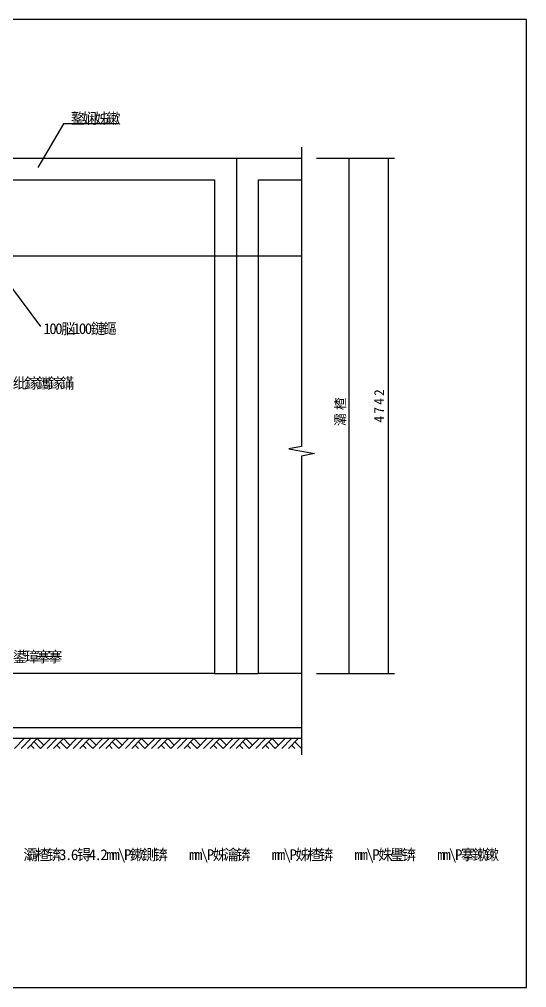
# Model space of a CAD drawing. Header units: metres. Extents: x 0 to 420, y 0 to 297.
# Drawn here: x 264.5 to 420, y 0 to 297 of the extents above; entities that cross this region are included whole.
import ezdxf

# ---------------------------------------------------------------- set-up
doc = ezdxf.new("R2010")
doc.units = ezdxf.units.M

msp = doc.modelspace()

# ---------------------------------------------------------------- linework, layer by layer
for p, q in [((420, 297), (0, 297)), ((420, 0), (420, 297)), ((278.01, 264.97), (270.14, 251.58)), ((294.88, 264.95), (278.01, 264.97)), ((351.03, 257.77), (351.03, 165.96)), ((64.36, 254.43), (351.03, 254.43)), ((331.03, 254.43), (331.03, 96.37)), ((355.63, 254.43), (367.49, 254.43)), ((365.49, 254.43), (365.49, 96.37)), ((367.59, 254.43), (379.52, 254.43)), ((377.52, 254.43), (377.52, 96.37)), ((91.03, 247.77), (324.36, 247.77)), ((324.36, 247.77), (324.36, 224.43)), ((337.7, 247.77), (351.03, 247.77)), ((337.7, 247.77), (337.7, 224.43)), ((64.36, 224.43), (351.03, 224.43)), ((324.36, 224.43), (324.36, 96.37)), ((337.7, 224.43), (337.7, 96.37)), ((259.17, 218.72), (271.03, 202.81)), ((351.03, 165.96), (347.09, 165.26)), ((347.09, 165.26), (354.97, 163.87)), ((354.97, 163.87), (351.03, 163.04)), ((351.03, 163.04), (351.03, 71.37)), ((324.36, 96.37), (91.03, 96.37)), ((324.36, 96.37), (337.7, 96.37)), ((351.03, 96.37), (337.7, 96.37)), ((355.63, 96.37), (367.49, 96.37)), ((367.59, 96.37), (379.52, 96.37)), ((351.03, 79.7), (64.36, 79.7)), ((351.03, 76.37), (64.36, 76.37)), ((263.04, 73.37), (266.04, 76.37)), ((265.03, 73.37), (268.03, 76.37)), ((267.03, 73.37), (270.03, 76.37)), ((269.04, 73.37), (268.03, 74.37)), ((271.03, 73.37), (269.03, 75.37)), ((272.03, 74.36), (270.03, 76.37)), ((271.03, 73.37), (274.03, 76.37)), ((273.03, 73.37), (276.03, 76.37)), ((275.02, 73.37), (278.02, 76.37)), ((277.03, 73.37), (276.03, 74.37)), ((279.03, 73.37), (277.02, 75.37)), ((280.02, 74.36), (278.02, 76.37)), ((279.03, 73.37), (282.03, 76.37)), ((281.02, 73.37), (284.02, 76.37)), ((283.01, 73.37), (286.01, 76.37)), ((285.03, 73.37), (284.02, 74.37)), ((287.02, 73.37), (285.02, 75.37)), ((288.02, 74.36), (286.01, 76.37)), ((287.02, 73.37), (290.02, 76.37)), ((289.01, 73.37), (292.01, 76.37)), ((291.01, 73.37), (294.01, 76.37)), ((293.02, 73.37), (292.01, 74.37)), ((295.01, 73.37), (293.01, 75.37)), ((296.01, 74.36), (294.01, 76.37)), ((295.01, 73.37), (298.01, 76.37)), ((297.01, 73.37), (300.01, 76.37)), ((299, 73.37), (302, 76.37)), ((301.01, 73.37), (300.01, 74.37)), ((303.01, 73.37), (301.01, 75.37)), ((304.01, 74.36), (302, 76.37)), ((303.01, 73.37), (306.01, 76.37)), ((305, 73.37), (308, 76.37)), ((307, 73.37), (310, 76.37)), ((309.01, 73.37), (308, 74.37)), ((311, 73.37), (309, 75.37)), ((312, 74.36), (310, 76.37)), ((311, 73.37), (314, 76.37)), ((313, 73.37), (316, 76.37)), ((314.99, 73.37), (317.99, 76.37)), ((317, 73.37), (316, 74.37)), ((319, 73.37), (316.99, 75.37)), ((319.99, 74.36), (317.99, 76.37)), ((319, 73.37), (322, 76.37)), ((320.99, 73.37), (323.99, 76.37)), ((322.99, 73.37), (325.99, 76.37)), ((325, 73.37), (323.99, 74.37)), ((326.99, 73.37), (324.99, 75.37)), ((327.99, 74.36), (325.99, 76.37)), ((326.99, 73.37), (329.99, 76.37)), ((328.99, 73.37), (331.99, 76.37)), ((330.98, 73.37), (333.98, 76.37)), ((332.99, 73.37), (331.99, 74.37)), ((334.99, 73.37), (332.98, 75.37)), ((335.98, 74.36), (333.98, 76.37)), ((334.99, 73.37), (337.99, 76.37)), ((336.98, 73.37), (339.98, 76.37)), ((338.98, 73.37), (341.98, 76.37)), ((340.99, 73.37), (339.98, 74.37)), ((342.98, 73.37), (340.98, 75.37)), ((343.98, 74.36), (341.98, 76.37)), ((342.98, 73.37), (345.98, 76.37)), ((344.98, 73.37), (347.98, 76.37)), ((346.97, 73.37), (349.97, 76.37)), ((348.98, 73.37), (347.98, 74.37)), ((350.98, 73.37), (348.97, 75.37)), ((0, 0), (420, 0))]:
    msp.add_line(p, q)

# ---------------------------------------------------------------- texts
for s, p in [('鐜', (280.3, 264.95)), ('娴', (283.92, 264.95)), ('姊', (287.55, 264.95)), ('鏉', (291.17, 264.95)), ('1', (271.9, 200.47)), ('0', (273.71, 200.47)), ('0', (275.52, 200.47)), ('脳', (277.33, 200.47)), ('1', (280.95, 200.47)), ('0', (282.76, 200.47)), ('0', (284.58, 200.47)), ('鏈', (286.39, 200.47)), ('鏂', (290.01, 200.47)), ('纰', (262.52, 183.74)), ('鎵', (266.14, 183.74)), ('鑴', (269.76, 183.74)), ('鎵', (273.39, 183.74)), ('鏋', (277.01, 183.74)), ('鍙', (262.52, 99.82)), ('璋', (266.14, 99.82)), ('搴', (269.76, 99.82)), ('搴', (273.39, 99.82)), ('灞', (265.82, 39.11)), ('楂', (269.45, 39.11)), ('锛', (273.07, 39.11)), ('3', (276.69, 39.11)), ('6', (280.32, 39.11)), ('锝', (282.13, 39.11)), ('4', (285.75, 39.11)), ('2', (289.37, 39.11)), ('m', (291.19, 39.11)), ('m', (293, 39.11)), ('\\', (294.81, 39.11)), ('P', (296.62, 39.11)), ('鏉', (298.43, 39.11)), ('鍘', (302.06, 39.11)), ('锛', (305.68, 39.11)), ('m', (316.55, 39.11)), ('m', (318.36, 39.11)), ('\\', (320.17, 39.11)), ('P', (321.98, 39.11)), ('姊', (323.79, 39.11)), ('瀹', (327.42, 39.11)), ('锛', (331.04, 39.11)), ('m', (341.91, 39.11)), ('m', (343.72, 39.11)), ('\\', (345.53, 39.11)), ('P', (347.34, 39.11)), ('姊', (349.16, 39.11)), ('楂', (352.78, 39.11)), ('锛', (356.4, 39.11)), ('m', (367.27, 39.11)), ('m', (369.08, 39.11)), ('\\', (370.9, 39.11)), ('P', (372.71, 39.11)), ('姝', (374.52, 39.11)), ('璺', (378.14, 39.11)), ('锛', (381.77, 39.11)), ('m', (392.63, 39.11)), ('m', (394.45, 39.11)), ('\\', (396.26, 39.11)), ('P', (398.07, 39.11)), ('搴', (399.88, 39.11)), ('鏉', (403.5, 39.11)), ('鏉', (407.13, 39.11)), ('.', (278.5, 39.11)), ('.', (287.56, 39.11))]:
    msp.add_text(s, height=3.33).set_placement(p)
for s, p in [('楂', (364.38, 177.15)), ('2', (376.27, 181.5)), ('灞', (364.38, 172.26)), ('4', (376.27, 178.78)), ('7', (376.27, 176.05)), ('4', (376.27, 173.32))]:
    msp.add_text(s, height=3, rotation=90).set_placement(p)

doc.saveas('drawing.dxf')
